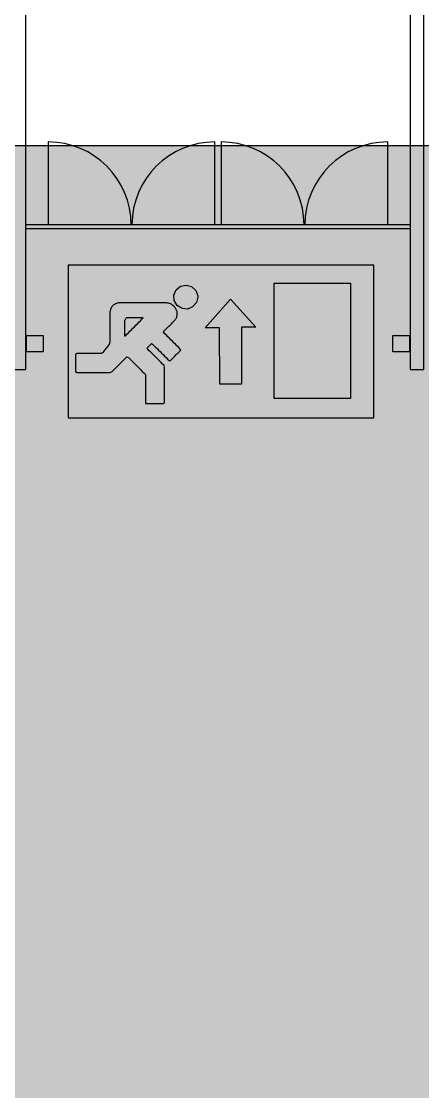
# Model space of a CAD drawing. Header units: metres. Extents: x 19 to 194, y 62 to 154.
# Drawn here: x 37.37 to 42.23, y 127.94 to 140.91 of the extents above; entities that cross this region are included whole.
import ezdxf

# ---------------------------------------------------------------- set-up
doc = ezdxf.new("R2010")
doc.units = ezdxf.units.M
doc.header["$MEASUREMENT"] = 0
doc.layers.add('ALL', color=7, linetype='Continuous')
doc.layers.add('ALL4', color=7, linetype='Continuous')

msp = doc.modelspace()

# ---------------------------------------------------------------- hatches: boundary and pattern name
at = {"layer": 'ALL4', "lineweight": 0, "true_color": 0xe6e6e6, "transparency": 33554687}
h = msp.add_hatch(color=254, dxfattribs=at)
h.dxf.hatch_style = 1
h.paths.add_polyline_path([(181.2945, 128.8704), (187.0549, 128.8704), (187.0549, 139.3912), (29.3495, 139.4008), (29.3495, 127.8507), (32.7796, 127.8507), (32.7295, 82.9907), (29.3495, 82.9907), (29.3495, 69.8204), (187.0545, 69.8204), (187.0545, 83.1151), (181.2945, 83.1151)])

# ---------------------------------------------------------------- linework, layer by layer
at = {"layer": 'ALL', "color": 18, "lineweight": 25, "true_color": 0x000000}
for points in [[(37.2571, 152.9888), (37.2571, 136.6865), (37.4201, 136.6865), (37.4201, 142.7352), (37.2571, 142.7352)], [(42.2431, 142.7352), (42.0801, 142.7352), (42.0801, 136.6865), (42.2431, 136.6865), (42.2431, 152.8999)], [(37.6926, 139.4466), (37.6926, 138.4416)], [(39.7126, 138.4416), (39.7126, 139.4466)], [(39.7876, 139.4466), (39.7876, 138.4416)], [(41.8076, 138.4416), (41.8076, 139.4466)], [(42.08, 138.4416), (37.42, 138.4416)], [(42.08, 138.3916), (37.42, 138.3916)]]:
    msp.add_lwpolyline(points, dxfattribs=at)
at = {"layer": 'ALL', "color": 4, "lineweight": 25}
for points in [[(41.6367, 137.9534), (37.9337, 137.9534), (37.9337, 136.1019), (41.6367, 136.1019)], [(39.5049, 137.5655), (39.4897, 137.5007), (39.443, 137.4461), (39.3788, 137.4209), (39.3144, 137.4265), (39.2541, 137.4639), (39.2186, 137.5251), (39.2151, 137.5907), (39.2431, 137.6544), (39.2957, 137.6971), (39.3633, 137.7114), (39.4295, 137.6933), (39.4799, 137.6472), (39.5039, 137.5822)], [(40.4288, 136.3352), (40.4288, 137.7339), (41.3554, 137.7339), (41.3554, 136.3352)], [(39.7706, 136.5108), (39.7691, 137.1917), (39.5963, 137.1915), (39.9011, 137.5426), (40.2067, 137.2031), (40.0339, 137.2029), (40.0346, 136.5116)], [(38.8721, 136.2781), (38.8721, 136.2781), (38.8914, 136.2781), (38.9108, 136.2781), (38.9301, 136.2781), (38.9494, 136.2781), (38.9687, 136.2781), (38.988, 136.2781), (39.0073, 136.2781), (39.0266, 136.2781), (39.0459, 136.2781), (39.0653, 136.2781), (39.0846, 136.2781), (39.1016, 136.2827), (39.1016, 136.3209), (39.1016, 136.359), (39.1016, 136.3972), (39.1016, 136.4354), (39.1016, 136.4736), (39.1016, 136.5118), (39.1016, 136.55), (39.1016, 136.5882), (39.1016, 136.6264), (39.1016, 136.6646), (39.1016, 136.7028), (39.0972, 136.7361), (39.0792, 136.7541), (39.0612, 136.7721), (39.0432, 136.7901), (39.0252, 136.8082), (39.0072, 136.8262), (38.9892, 136.8442), (38.9711, 136.8622), (38.9531, 136.8802), (38.9351, 136.8982), (38.9171, 136.9162), (38.8991, 136.9343), (38.8894, 136.9476), (38.8944, 136.9526), (38.8994, 136.9577), (38.9045, 136.9627), (38.9095, 136.9677), (38.9145, 136.9728), (38.9196, 136.9778), (38.9246, 136.9828), (38.9296, 136.9879), (38.9347, 136.9929), (38.9397, 136.9979), (38.9447, 137.003), (38.9561, 136.9968), (38.9744, 136.9785), (38.9927, 136.9602), (39.011, 136.942), (39.0293, 136.9237), (39.0476, 136.9054), (39.0658, 136.8871), (39.0841, 136.8688), (39.1024, 136.8505), (39.1207, 136.8322), (39.139, 136.8139), (39.1573, 136.7957), (39.1715, 136.7953), (39.1831, 136.8069), (39.1947, 136.8185), (39.2063, 136.8301), (39.2179, 136.8417), (39.2295, 136.8532), (39.2411, 136.8648), (39.2527, 136.8764), (39.2643, 136.888), (39.2759, 136.8996), (39.2875, 136.9112), (39.299, 136.9228), (39.2891, 136.9392), (39.2708, 136.9575), (39.2526, 136.9758), (39.2343, 136.9941), (39.216, 137.0124), (39.1977, 137.0306), (39.1794, 137.0489), (39.1611, 137.0672), (39.1428, 137.0855), (39.1245, 137.1038), (39.1063, 137.1221), (39.088, 137.1404), (39.0949, 137.1531), (39.1067, 137.1649), (39.1184, 137.1766), (39.1301, 137.1884), (39.1419, 137.2001), (39.1536, 137.2119), (39.1654, 137.2236), (39.1771, 137.2354), (39.1889, 137.2471), (39.2006, 137.2588), (39.2124, 137.2706), (39.2241, 137.2823), (39.2304, 137.2897), (39.2361, 137.2976), (39.2412, 137.306), (39.2457, 137.3151), (39.2495, 137.3246), (39.2524, 137.3346), (39.2545, 137.3448), (39.2557, 137.3552), (39.256, 137.3658), (39.2554, 137.3762), (39.2539, 137.3865), (39.2515, 137.3966), (39.2483, 137.4062), (39.2444, 137.4154), (39.2399, 137.4241), (39.2348, 137.4321), (39.2286, 137.4407), (39.2213, 137.4495), (39.2132, 137.4578), (39.2044, 137.4654), (39.1948, 137.4723), (39.1847, 137.4784), (39.1741, 137.4836), (39.1632, 137.4879), (39.152, 137.4912), (39.1407, 137.4935), (39.1294, 137.4948), (39.0891, 137.495), (39.0407, 137.495), (38.9923, 137.495), (38.944, 137.495), (38.8956, 137.495), (38.8472, 137.495), (38.7989, 137.495), (38.7505, 137.495), (38.7021, 137.495), (38.6537, 137.495), (38.6054, 137.495), (38.557, 137.495), (38.5446, 137.4947), (38.536, 137.4937), (38.5273, 137.492), (38.5187, 137.4895), (38.5104, 137.4862), (38.5023, 137.4823), (38.4946, 137.4777), (38.4874, 137.4724), (38.4807, 137.4667), (38.4746, 137.4604), (38.4691, 137.4538), (38.4609, 137.4421), (38.4533, 137.4291), (38.4468, 137.4154), (38.4416, 137.4013), (38.4376, 137.3862), (38.4376, 137.3539), (38.4376, 137.3216), (38.4376, 137.2893), (38.4376, 137.257), (38.4376, 137.2247), (38.4376, 137.1924), (38.4376, 137.1601), (38.4376, 137.1278), (38.4376, 137.0955), (38.4376, 137.0632), (38.4376, 137.0309), (38.4364, 137.0022), (38.4288, 136.992), (38.4211, 136.9818), (38.4135, 136.9716), (38.4059, 136.9614), (38.3982, 136.9512), (38.3906, 136.941), (38.3829, 136.9308), (38.3753, 136.9207), (38.3677, 136.9105), (38.36, 136.9003), (38.3524, 136.8901), (38.3392, 136.8828), (38.312, 136.8828), (38.2847, 136.8828), (38.2574, 136.8828), (38.2302, 136.8828), (38.2029, 136.8828), (38.1756, 136.8828), (38.1483, 136.8828), (38.1211, 136.8828), (38.0938, 136.8828), (38.0665, 136.8828), (38.0393, 136.8828), (38.0229, 136.875), (38.0229, 136.8557), (38.0229, 136.8364), (38.0229, 136.8171), (38.0229, 136.7978), (38.0229, 136.7785), (38.0229, 136.7592), (38.0229, 136.7398), (38.0229, 136.7205), (38.0229, 136.7012), (38.0229, 136.6819), (38.0229, 136.6626), (38.0419, 136.6533), (38.0784, 136.6533), (38.115, 136.6533), (38.1515, 136.6533), (38.188, 136.6533), (38.2245, 136.6533), (38.2611, 136.6533), (38.2976, 136.6533), (38.3341, 136.6533), (38.3706, 136.6533), (38.4072, 136.6533), (38.4437, 136.6533), (38.4673, 136.6638), (38.4837, 136.6801), (38.5, 136.6965), (38.5164, 136.7128), (38.5327, 136.7292), (38.5491, 136.7456), (38.5654, 136.7619), (38.5818, 136.7783), (38.5981, 136.7946), (38.6145, 136.811), (38.6308, 136.8273), (38.6472, 136.8437), (38.6652, 136.8335), (38.6838, 136.8148), (38.7025, 136.7962), (38.7211, 136.7776), (38.7397, 136.759), (38.7583, 136.7404), (38.7769, 136.7218), (38.7955, 136.7032), (38.8141, 136.6846), (38.8327, 136.666), (38.8513, 136.6474), (38.8699, 136.6288), (38.8721, 136.6008), (38.8721, 136.5714), (38.8721, 136.5421), (38.8721, 136.5128), (38.8721, 136.4834), (38.8721, 136.4541), (38.8721, 136.4248), (38.8721, 136.3954), (38.8721, 136.3661), (38.8721, 136.3368), (38.8721, 136.3074)], [(38.6181, 137.2775), (38.6181, 137.2775), (38.6181, 137.2623), (38.6181, 137.2471), (38.6181, 137.2319), (38.6181, 137.2168), (38.6181, 137.2016), (38.6181, 137.1864), (38.6181, 137.1712), (38.6181, 137.156), (38.6181, 137.1408), (38.6181, 137.1256), (38.6181, 137.1104), (38.6181, 137.0952), (38.6277, 137.0978), (38.6459, 137.1159), (38.6641, 137.1341), (38.6822, 137.1522), (38.7004, 137.1704), (38.7185, 137.1885), (38.7367, 137.2067), (38.7548, 137.2249), (38.773, 137.243), (38.7912, 137.2612), (38.8093, 137.2793), (38.8275, 137.2975), (38.8435, 137.3145), (38.828, 137.3145), (38.8125, 137.3145), (38.797, 137.3145), (38.7815, 137.3145), (38.766, 137.3145), (38.7505, 137.3145), (38.7349, 137.3145), (38.7194, 137.3145), (38.7039, 137.3145), (38.6884, 137.3145), (38.6729, 137.3145), (38.6574, 137.3145), (38.65, 137.3145), (38.6482, 137.3143), (38.6464, 137.314), (38.6446, 137.3136), (38.6428, 137.313), (38.6411, 137.3122), (38.6394, 137.3113), (38.6378, 137.3103), (38.6363, 137.3092), (38.635, 137.3079), (38.6337, 137.3066), (38.6325, 137.3051), (38.6281, 137.2986), (38.6242, 137.2919), (38.6208, 137.2848)]]:
    msp.add_lwpolyline(points, close=True, dxfattribs=at)
at = {"layer": 'ALL', "color": 18, "lineweight": 25, "true_color": 0x000000}
for points in [[(37.4301, 137.1004), (37.6301, 137.1004), (37.6301, 136.9004), (37.4301, 136.9004)], [(41.8701, 137.1004), (42.0701, 137.1004), (42.0701, 136.9004), (41.8701, 136.9004)]]:
    msp.add_lwpolyline(points, close=True, dxfattribs=at)
for centre, start, end in [((37.6926, 138.4416), 0, 90), ((39.7126, 138.4416), 90, -180), ((39.7876, 138.4416), 0, 90), ((41.8076, 138.4416), 90, -180)]:
    msp.add_arc(centre, 1.005, start, end, dxfattribs=at)
at = {"layer": 'ALL4', "color": 18, "lineweight": 25, "true_color": 0x000000}
for points in [[(37.2571, 152.9888), (37.2571, 136.6865), (37.4201, 136.6865), (37.4201, 142.7352), (37.2571, 142.7352)], [(42.2431, 142.7352), (42.0801, 142.7352), (42.0801, 136.6865), (42.2431, 136.6865), (42.2431, 152.8999)], [(37.6926, 139.4466), (37.6926, 138.4416)], [(39.7126, 138.4416), (39.7126, 139.4466)], [(39.7876, 139.4466), (39.7876, 138.4416)], [(41.8076, 138.4416), (41.8076, 139.4466)], [(42.08, 138.4416), (37.42, 138.4416)], [(42.08, 138.3916), (37.42, 138.3916)]]:
    msp.add_lwpolyline(points, dxfattribs=at)
at = {"layer": 'ALL4', "color": 254, "lineweight": 0, "true_color": 0xe6e6e6, "transparency": 33554687}
msp.add_lwpolyline([(181.2945, 128.8704), (187.0549, 128.8704), (187.0549, 139.3912), (29.3495, 139.4008), (29.3495, 127.8507), (32.7796, 127.8507), (32.7295, 82.9907), (29.3495, 82.9907), (29.3495, 69.8204), (187.0545, 69.8204), (187.0545, 83.1151), (181.2945, 83.1151)], close=True, dxfattribs=at)
at = {"layer": 'ALL4', "color": 254, "lineweight": 25, "true_color": 0xe6e6e6}
msp.add_lwpolyline([(181.2945, 128.8704), (187.0549, 128.8704), (187.0549, 139.3912), (29.3495, 139.4008), (29.3495, 127.8507), (32.7796, 127.8507), (32.7295, 82.9907), (29.3495, 82.9907), (29.3495, 69.8204), (187.0545, 69.8204), (187.0545, 83.1151), (181.2945, 83.1151)], close=True, dxfattribs=at)
at = {"layer": 'ALL4', "color": 4, "lineweight": 25}
for points in [[(41.6367, 137.9534), (37.9337, 137.9534), (37.9337, 136.1019), (41.6367, 136.1019)], [(39.5049, 137.5655), (39.4897, 137.5007), (39.443, 137.4461), (39.3788, 137.4209), (39.3144, 137.4265), (39.2541, 137.4639), (39.2186, 137.5251), (39.2151, 137.5907), (39.2431, 137.6544), (39.2957, 137.6971), (39.3633, 137.7114), (39.4295, 137.6933), (39.4799, 137.6472), (39.5039, 137.5822)], [(40.4288, 136.3352), (40.4288, 137.7339), (41.3554, 137.7339), (41.3554, 136.3352)], [(39.7706, 136.5108), (39.7691, 137.1917), (39.5963, 137.1915), (39.9011, 137.5426), (40.2067, 137.2031), (40.0339, 137.2029), (40.0346, 136.5116)], [(38.8721, 136.2781), (38.8721, 136.2781), (38.8914, 136.2781), (38.9108, 136.2781), (38.9301, 136.2781), (38.9494, 136.2781), (38.9687, 136.2781), (38.988, 136.2781), (39.0073, 136.2781), (39.0266, 136.2781), (39.0459, 136.2781), (39.0653, 136.2781), (39.0846, 136.2781), (39.1016, 136.2827), (39.1016, 136.3209), (39.1016, 136.359), (39.1016, 136.3972), (39.1016, 136.4354), (39.1016, 136.4736), (39.1016, 136.5118), (39.1016, 136.55), (39.1016, 136.5882), (39.1016, 136.6264), (39.1016, 136.6646), (39.1016, 136.7028), (39.0972, 136.7361), (39.0792, 136.7541), (39.0612, 136.7721), (39.0432, 136.7901), (39.0252, 136.8082), (39.0072, 136.8262), (38.9892, 136.8442), (38.9711, 136.8622), (38.9531, 136.8802), (38.9351, 136.8982), (38.9171, 136.9162), (38.8991, 136.9343), (38.8894, 136.9476), (38.8944, 136.9526), (38.8994, 136.9577), (38.9045, 136.9627), (38.9095, 136.9677), (38.9145, 136.9728), (38.9196, 136.9778), (38.9246, 136.9828), (38.9296, 136.9879), (38.9347, 136.9929), (38.9397, 136.9979), (38.9447, 137.003), (38.9561, 136.9968), (38.9744, 136.9785), (38.9927, 136.9602), (39.011, 136.942), (39.0293, 136.9237), (39.0476, 136.9054), (39.0658, 136.8871), (39.0841, 136.8688), (39.1024, 136.8505), (39.1207, 136.8322), (39.139, 136.8139), (39.1573, 136.7957), (39.1715, 136.7953), (39.1831, 136.8069), (39.1947, 136.8185), (39.2063, 136.8301), (39.2179, 136.8417), (39.2295, 136.8532), (39.2411, 136.8648), (39.2527, 136.8764), (39.2643, 136.888), (39.2759, 136.8996), (39.2875, 136.9112), (39.299, 136.9228), (39.2891, 136.9392), (39.2708, 136.9575), (39.2526, 136.9758), (39.2343, 136.9941), (39.216, 137.0124), (39.1977, 137.0306), (39.1794, 137.0489), (39.1611, 137.0672), (39.1428, 137.0855), (39.1245, 137.1038), (39.1063, 137.1221), (39.088, 137.1404), (39.0949, 137.1531), (39.1067, 137.1649), (39.1184, 137.1766), (39.1301, 137.1884), (39.1419, 137.2001), (39.1536, 137.2119), (39.1654, 137.2236), (39.1771, 137.2354), (39.1889, 137.2471), (39.2006, 137.2588), (39.2124, 137.2706), (39.2241, 137.2823), (39.2304, 137.2897), (39.2361, 137.2976), (39.2412, 137.306), (39.2457, 137.3151), (39.2495, 137.3246), (39.2524, 137.3346), (39.2545, 137.3448), (39.2557, 137.3552), (39.256, 137.3658), (39.2554, 137.3762), (39.2539, 137.3865), (39.2515, 137.3966), (39.2483, 137.4062), (39.2444, 137.4154), (39.2399, 137.4241), (39.2348, 137.4321), (39.2286, 137.4407), (39.2213, 137.4495), (39.2132, 137.4578), (39.2044, 137.4654), (39.1948, 137.4723), (39.1847, 137.4784), (39.1741, 137.4836), (39.1632, 137.4879), (39.152, 137.4912), (39.1407, 137.4935), (39.1294, 137.4948), (39.0891, 137.495), (39.0407, 137.495), (38.9923, 137.495), (38.944, 137.495), (38.8956, 137.495), (38.8472, 137.495), (38.7989, 137.495), (38.7505, 137.495), (38.7021, 137.495), (38.6537, 137.495), (38.6054, 137.495), (38.557, 137.495), (38.5446, 137.4947), (38.536, 137.4937), (38.5273, 137.492), (38.5187, 137.4895), (38.5104, 137.4862), (38.5023, 137.4823), (38.4946, 137.4777), (38.4874, 137.4724), (38.4807, 137.4667), (38.4746, 137.4604), (38.4691, 137.4538), (38.4609, 137.4421), (38.4533, 137.4291), (38.4468, 137.4154), (38.4416, 137.4013), (38.4376, 137.3862), (38.4376, 137.3539), (38.4376, 137.3216), (38.4376, 137.2893), (38.4376, 137.257), (38.4376, 137.2247), (38.4376, 137.1924), (38.4376, 137.1601), (38.4376, 137.1278), (38.4376, 137.0955), (38.4376, 137.0632), (38.4376, 137.0309), (38.4364, 137.0022), (38.4288, 136.992), (38.4211, 136.9818), (38.4135, 136.9716), (38.4059, 136.9614), (38.3982, 136.9512), (38.3906, 136.941), (38.3829, 136.9308), (38.3753, 136.9207), (38.3677, 136.9105), (38.36, 136.9003), (38.3524, 136.8901), (38.3392, 136.8828), (38.312, 136.8828), (38.2847, 136.8828), (38.2574, 136.8828), (38.2302, 136.8828), (38.2029, 136.8828), (38.1756, 136.8828), (38.1483, 136.8828), (38.1211, 136.8828), (38.0938, 136.8828), (38.0665, 136.8828), (38.0393, 136.8828), (38.0229, 136.875), (38.0229, 136.8557), (38.0229, 136.8364), (38.0229, 136.8171), (38.0229, 136.7978), (38.0229, 136.7785), (38.0229, 136.7592), (38.0229, 136.7398), (38.0229, 136.7205), (38.0229, 136.7012), (38.0229, 136.6819), (38.0229, 136.6626), (38.0419, 136.6533), (38.0784, 136.6533), (38.115, 136.6533), (38.1515, 136.6533), (38.188, 136.6533), (38.2245, 136.6533), (38.2611, 136.6533), (38.2976, 136.6533), (38.3341, 136.6533), (38.3706, 136.6533), (38.4072, 136.6533), (38.4437, 136.6533), (38.4673, 136.6638), (38.4837, 136.6801), (38.5, 136.6965), (38.5164, 136.7128), (38.5327, 136.7292), (38.5491, 136.7456), (38.5654, 136.7619), (38.5818, 136.7783), (38.5981, 136.7946), (38.6145, 136.811), (38.6308, 136.8273), (38.6472, 136.8437), (38.6652, 136.8335), (38.6838, 136.8148), (38.7025, 136.7962), (38.7211, 136.7776), (38.7397, 136.759), (38.7583, 136.7404), (38.7769, 136.7218), (38.7955, 136.7032), (38.8141, 136.6846), (38.8327, 136.666), (38.8513, 136.6474), (38.8699, 136.6288), (38.8721, 136.6008), (38.8721, 136.5714), (38.8721, 136.5421), (38.8721, 136.5128), (38.8721, 136.4834), (38.8721, 136.4541), (38.8721, 136.4248), (38.8721, 136.3954), (38.8721, 136.3661), (38.8721, 136.3368), (38.8721, 136.3074)], [(38.6181, 137.2775), (38.6181, 137.2775), (38.6181, 137.2623), (38.6181, 137.2471), (38.6181, 137.2319), (38.6181, 137.2168), (38.6181, 137.2016), (38.6181, 137.1864), (38.6181, 137.1712), (38.6181, 137.156), (38.6181, 137.1408), (38.6181, 137.1256), (38.6181, 137.1104), (38.6181, 137.0952), (38.6277, 137.0978), (38.6459, 137.1159), (38.6641, 137.1341), (38.6822, 137.1522), (38.7004, 137.1704), (38.7185, 137.1885), (38.7367, 137.2067), (38.7548, 137.2249), (38.773, 137.243), (38.7912, 137.2612), (38.8093, 137.2793), (38.8275, 137.2975), (38.8435, 137.3145), (38.828, 137.3145), (38.8125, 137.3145), (38.797, 137.3145), (38.7815, 137.3145), (38.766, 137.3145), (38.7505, 137.3145), (38.7349, 137.3145), (38.7194, 137.3145), (38.7039, 137.3145), (38.6884, 137.3145), (38.6729, 137.3145), (38.6574, 137.3145), (38.65, 137.3145), (38.6482, 137.3143), (38.6464, 137.314), (38.6446, 137.3136), (38.6428, 137.313), (38.6411, 137.3122), (38.6394, 137.3113), (38.6378, 137.3103), (38.6363, 137.3092), (38.635, 137.3079), (38.6337, 137.3066), (38.6325, 137.3051), (38.6281, 137.2986), (38.6242, 137.2919), (38.6208, 137.2848)]]:
    msp.add_lwpolyline(points, close=True, dxfattribs=at)
at = {"layer": 'ALL4', "color": 18, "lineweight": 25, "true_color": 0x000000}
for points in [[(37.4301, 137.1004), (37.6301, 137.1004), (37.6301, 136.9004), (37.4301, 136.9004)], [(41.8701, 137.1004), (42.0701, 137.1004), (42.0701, 136.9004), (41.8701, 136.9004)]]:
    msp.add_lwpolyline(points, close=True, dxfattribs=at)
for centre, start, end in [((37.6926, 138.4416), 0, 90), ((39.7126, 138.4416), 90, -180), ((39.7876, 138.4416), 0, 90), ((41.8076, 138.4416), 90, -180)]:
    msp.add_arc(centre, 1.005, start, end, dxfattribs=at)

doc.saveas('drawing.dxf')
